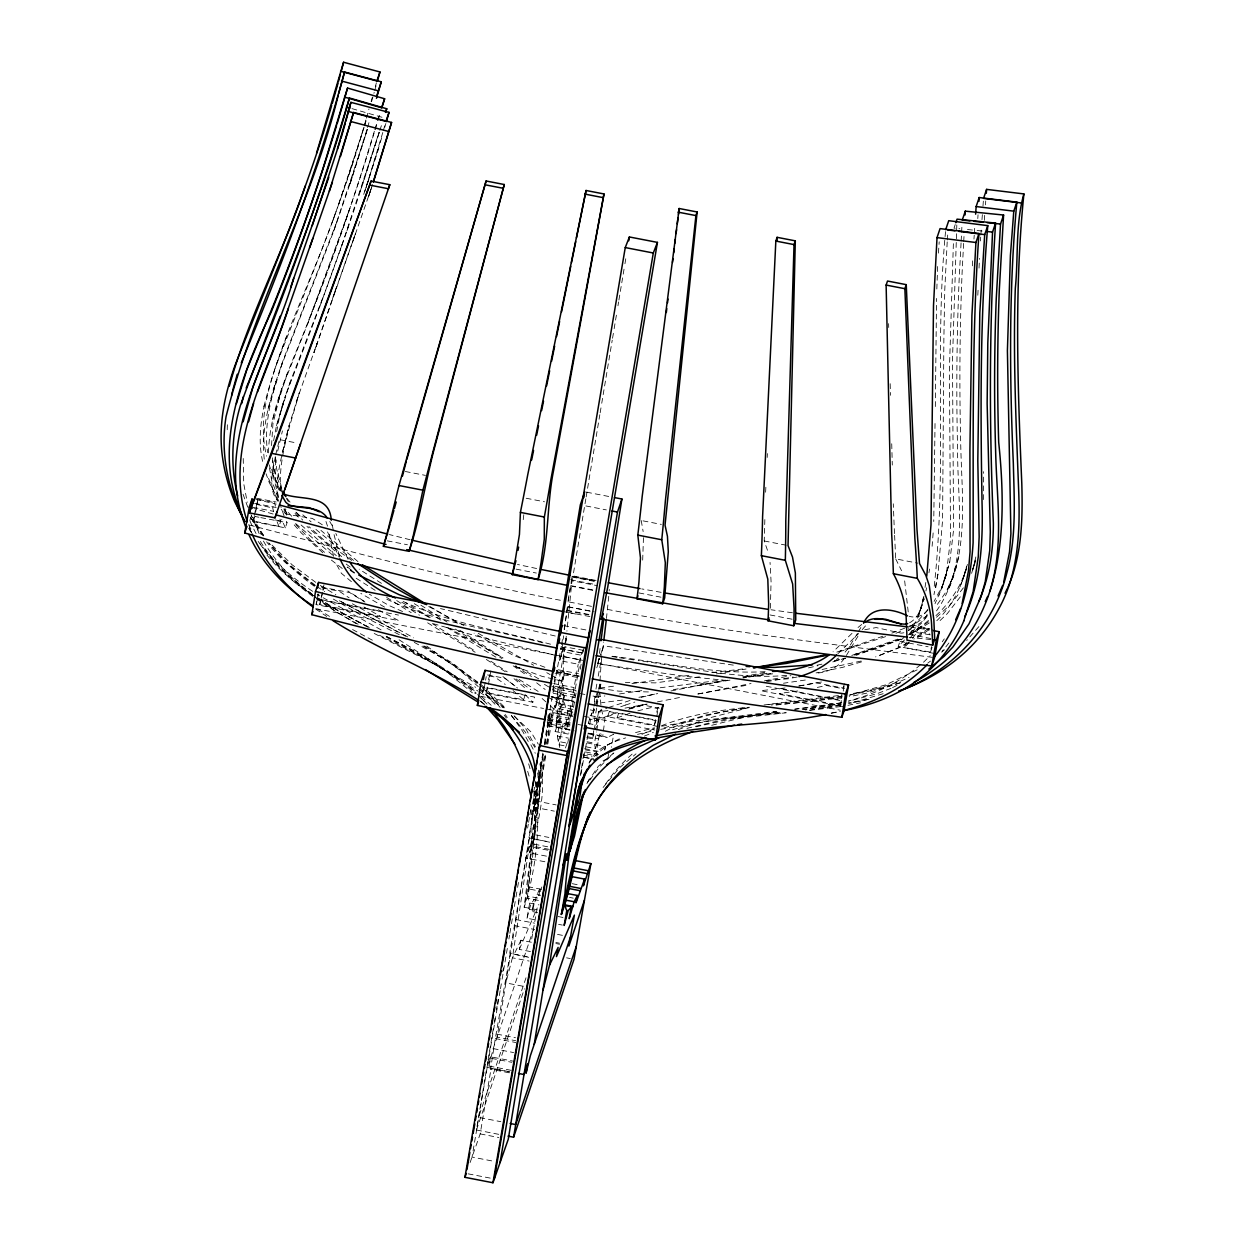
<?xml version="1.0" encoding="UTF-8"?>
<svg xmlns="http://www.w3.org/2000/svg" width="1245" height="1245" viewBox="0 0 1245 1245"><rect width="100%" height="100%" fill="white"/><g stroke="black" fill="none" stroke-linecap="round" stroke-linejoin="round"><path stroke-width="0.75" stroke-dasharray="5 3.75" d="M599.841 689.045L599.888 683.816M268.469 452.869C269.683 404.111 294.334 359.945 310.596 315.109A2780.536 2622.515 18.8 0 0 366.87 156.668L374.636 131.332M271.519 445.617L272.951 423.705L280.654 392.455L278.382 399.458L283.113 385.234M539.848 763.761C543.24 776.538 533.389 788.972 537.747 801.266L546.166 753.536M572.218 578.474L566.911 631.184M935.337 406.555L936.536 298.442M537.202 909.768L524.207 907.247L527.833 886.487A261.294 12.481 -79 0 1 531.49 850.568L532.082 846.04L550.663 849.635M935.026 423.518L933.75 521.499M764.85 519.585L764.228 540.968L768.212 552.406M227.228 429.743L227.415 422.242M243.226 458.456L243.74 483.714L247.257 502.295M594.021 709.759L593.99 710.615L590.286 709.899M936.831 288.996L937.656 266.321M953.374 243.693L949.437 368.878L950.526 538.805L946.729 570.879L941.858 588.185L935.011 603.654M956.814 224.971L952.487 359.867L953.592 529.81L949.779 561.884L943.383 583.687M983.628 499.587L983.628 471.668M972.407 265.854L972.656 260.096M533.872 796.473L534.276 787.385M537.575 772.912C540.314 785.642 531.241 797.874 534.696 810.262L544.796 752.992M977.823 295.236L978.181 287.486M979.037 268.08L979.473 258.384M599.997 680.859L600.946 666.168A292.808 13.991 -79 0 1 601.6 659.274M765.628 492.226L765.893 486.437M767.2 457.46L767.371 453.6M536.751 782.093L533.374 803.507L534.696 810.262M770.359 608.26L771.075 581.571L770.048 562.382M933.143 532.938L932.116 546.275M961.062 242.931L959.086 280.888A2780.536 2622.515 18.8 0 0 957.607 449.927C957.296 503.634 969.731 565.681 935.477 612.338M961.156 241.032L961.949 225.843M963.614 243.413L962.136 271.892A2780.536 2622.515 18.8 0 0 960.673 440.932C961.327 490.374 968.906 542.944 948.425 589.741M963.723 241.514L964.019 235.834M609.163 590.908L609.256 589.367M938.434 253.124L939.197 241.81M973.963 239.056L974.228 235.227M974.353 233.313L974.866 225.672M977.792 218.575L978.041 214.762M594.456 701.62L594.986 694.585M945.546 231.617C934.092 350.639 947.461 470.828 933.859 589.554M947.196 241.919L944.753 290.225L943.866 339.122L942.589 520.052L938.061 573.447L933.968 594.643M947.336 239.989L947.896 232.27M642.685 560.125L643.509 536.159M980.422 240.939L980.702 237.079M980.842 235.134L981.418 227.399M981.978 219.665L982.414 213.86M982.974 206.125L983.394 200.32M984.328 220.334L984.748 214.529M985.464 204.865L985.744 200.99M538.4 900.4L527.257 898.252C531.553 861.836 538.774 825.015 534.012 788.287M563.798 658.978L562.693 681.855L564.032 700.172A1181.163 56.43 -79 0 0 567.844 711.222L565.588 728.932L570.163 730.27M583.563 650.404L564.981 646.809L557.822 687.396L556.842 703.425L575.423 707.02M608.758 596.277L606.455 618.454M276.001 459.95C275.02 470.081 273.137 481.924 279.565 490.732M547.66 846.787L532.798 843.908L539.863 793.174L538.182 774.125M546.462 856.155L529.747 852.918C538.245 824.003 546.539 792.302 540.579 762.08M523.818 514.699L522.962 521.748M527.257 898.252L535.085 824.735L533.778 797.765M532.3 810.059L531.693 843.954L524.207 907.247C536.828 867.143 540.828 823.163 535.599 781.393M564.981 646.809L564.965 647.011A292.808 13.991 -79 0 0 563.798 658.978M598.3 663.305L599.265 655.181M532.798 843.908L540.221 791.587L538.385 770.126M562.74 642.793L561.137 656.115L579.719 659.71M599.467 653.454L600.308 646.513M531.039 809.608L531.646 819.257L543.427 752.447M564.358 629.596L567.16 607.684M565.697 640.755L566.273 636.288M602.471 651.01L603.623 642M601.491 709.199A1181.163 56.43 -79 0 0 605.008 718.412L602.751 736.122L607.327 737.46L613.707 734.176L611.404 747.28M547.8 850.179L529.218 846.584L512.411 957.81L505.859 982.912L497.066 1037.116L515.648 1040.711M545.263 755.17L529.747 852.918L537.155 800.582L535.661 780.848M580.435 775.542L581.275 769.892M581.571 768.009L582.427 762.36M546.913 744.448L551.473 714.957L570.101 718.412L581.244 655.212L562.662 651.617L563.378 647.618L559.705 646.637M582.971 758.781L583.796 753.427L596.744 755.933M588.465 723.252L588.636 722.147M925.019 587.407L925.891 581.788M928.941 572.793L929.533 569.043M568.84 597.009L568.389 599.888A30.985 1.478 -79 0 0 568.031 602.409M547.753 718.272L548.314 714.692M563.145 639.323L563.705 635.775M542.789 753.069L505.859 982.912L524.425 986.507M544.314 743.545L548.298 718.692L550.539 712.124L572.824 716.435M555.021 676.689L552.391 693.107L574.692 697.418M568.14 600.495L569.323 593.196M569.619 591.375L570.801 584.061M935.758 587.656L938.061 573.447M511.213 1070.342L488.927 1066.016L490.437 1056.756L512.722 1061.067M498.731 1134.335L476.446 1130.009L482.235 1095.133M482.546 1093.281L486.546 1069.19M509.158 1071.649L486.857 1067.339L487.807 1061.596M488.133 1059.682L493.86 1025.242M494.172 1023.328L495.121 1017.585M496.397 1009.944L497.035 1006.116M497.346 1004.201L498.311 998.459M502.762 971.676L503.385 967.847M470.112 1162.534L480.196 1133.899L491.106 1068.35L509.796 1071.976M509.314 1072.832L490.577 1069.175L495.308 1038.548L510.217 953.421L528.923 957.047M528.658 957.327L509.827 953.312A19.998 0.949 -79 0 1 509.843 952.363L529.405 838.087L549.979 842.056M549.808 842.227L529.094 837.916A20.091 0.965 -79 0 1 529.156 836.204A17.803 0.856 -79 0 1 529.374 834.274L543.396 753.972M544.968 744.588L548.033 724.325A26.627 1.276 -79 0 1 548.376 720.824L548.671 718.536A37.521 1.79 -79 0 1 549.341 713.992L550.025 709.666A77.019 3.673 -79 0 1 550.71 705.464L561.293 646.42M561.604 644.521L562.865 636.942M564.125 629.363L567.907 606.626M585.835 498.825L572.809 577.182L595.235 581.524M586.162 496.911L599.825 414.725M600.152 412.811L601.428 405.17M601.74 403.255L612.229 340.181M612.556 338.267L613.816 330.625M614.143 328.711L616.68 313.413M617.956 305.772L618.594 301.944M618.905 300.045L624.632 265.636M624.943 263.722L626.219 256.081M500.163 990.662L472.042 1157.072L492.6 1161.056M500.49 988.748L501.782 981.091M502.108 979.177L504.692 963.879M505.019 961.965L507.602 946.667M508.894 939.01L509.532 935.182M509.859 933.268L511.15 925.626M511.477 923.712L514.06 908.399M514.387 906.485L515.679 898.843M516.006 896.929L517.297 889.272M517.624 887.358L518.589 881.631M527.647 828.065L528.285 824.237M528.611 822.322L529.576 816.596M529.903 814.681L530.868 808.939M533.778 791.727L534.432 787.898M570.226 588.652L569.759 591.406A58.686 2.801 -79 0 0 569.556 592.604M264.485 404.392C260.189 423.689 258.135 444.123 263.131 463.498M571.066 583.672L571.579 580.699L597.756 585.757M279.923 519.087L280.794 521.001L278.958 526.402L253.295 520.955L253.933 517.266M254.26 515.414L257.902 499.385L274.507 502.606L275.441 506.233M255.614 512.317L257.902 499.385M378.34 609.785L398.633 620.601L316.106 604.619L318.004 593.849M316.106 604.619L318.813 594.083M363.945 607L380.519 616.384L319.732 604.634L324.338 583.065M319.732 604.634L322.72 592.293M323.046 590.457L323.684 586.753M482.578 692.531L484.321 687.38L534.572 697.107L532.829 702.258L482.578 692.531L483.838 685.357M484.321 687.38L485.27 681.995M485.597 680.206L486.219 676.611M486.204 692.547L487.884 687.598L525.25 694.834L523.569 699.783L486.204 692.547L487.168 687.007M488.476 679.614L490.81 670.977L487.884 687.598M571.128 582.209L572.109 576.622A994.319 143.984 11.4 0 1 594.192 580.87M544.765 744.806L550.539 712.124M583.08 649.812L578.194 664.207L559.612 660.613L563.378 647.618L559.659 646.746M546.477 743.452L551.519 714.817M547.847 743.996L554.585 705.806L573.151 709.401L567.051 727.407L548.469 723.812L554.585 705.806M565.728 642.607L566.428 638.623L562.709 637.751M572.031 711.16L555.317 707.923L558.46 690.026L564.576 672.035L556.313 670.261M551.675 675.475L561.526 681.031L558.367 698.927L575.081 702.164M569.712 729.57L556.717 727.049L556.593 717.353L564.576 672.035M568.187 734.068L555.177 731.562L558.367 713.51L564.483 695.504L552.671 689.092M553.48 696.811L561.417 704.499L558.242 722.551L571.237 725.072M565.603 742.86L558.18 741.429L557.34 735.997L564.483 695.504M534.432 919.682L527.008 918.25L529.67 903.092A424.312 20.278 -79 0 1 528.113 897.956L527.973 896.167L539.116 898.314M527.008 918.25L531.086 903.17A635.355 30.362 -79 0 0 534.183 899.481L537.887 900.197M537.638 912.554L532.066 911.48L534.183 899.481M541.808 886.969L538.852 895.653L540.159 888.261L537.031 894.564L532.066 911.48M567.051 727.407L578.194 664.207M573.494 707.487L574.848 699.83M575.19 697.916L576.528 690.259M580.248 669.188L581.259 663.445M583.283 651.96L584.31 646.202M567.782 742.891L568.405 739.312M580.964 774.094L588.029 734.005M589.71 724.465L591.733 713.011L588.683 722.007M595.966 689.061L596.931 683.521M598.238 676.144L601.817 655.85M733.305 665.126L603.592 645.813L600.432 657.002M593.725 707.954L592.464 715.112L595.017 707.611M594.036 706.164L595.624 697.216L600.51 682.82M613.474 686.213L598.674 688.22L595.515 706.117L598.58 697.122L593.009 696.033M596.651 708.094L593.74 724.543L588.169 723.469M596.962 706.257L601.102 682.805M586.769 737.662L592.34 738.752L593.616 731.531M593.927 729.726L598.58 711.704L606.938 708.187M586.053 746.829L595.328 748.619L594.487 743.187L596.464 731.967M596.806 730.099L600.355 709.915M604.93 750.081L605.568 746.502L586.986 742.907M608.712 753.365L607.887 758.096L609.754 756.649M654.45 725.119L656.131 720.17L618.765 712.934L617.084 717.883L654.45 725.119L655.43 719.579M656.722 712.187L659.056 703.549M656.784 716.466L658.403 707.238M797.796 690.975L779.183 693.527L839.908 705.324L842.18 692.391M843.223 691.131L844.188 685.59M906.36 642.093L904.524 647.493L913.083 649.143L930.497 652.038L931.478 646.497M488.927 1066.016L493.191 1048.601L533.358 929.719M559.783 747.529L559.161 744.806L562.865 723.921L570.303 725.353M597.242 756.088L596.324 751.996L599.748 732.667M530.463 951.569L519.321 949.406L520.97 940.208L532.113 942.372M531.724 938.886L536.922 909.737M975.847 556.935L972.687 569.541M336.85 221.89L283.315 359.665C272.173 392.284 259.863 426.584 264.562 461.63M273.62 440.606L276.452 425.743L284.078 399.816M276.67 431.595L279.502 416.748L285.603 395.319L281.152 409.589L284.062 400.221M275.316 456.588C273.184 470.766 267.286 489.098 277.946 501.284M277.697 451.126L282.428 430.894M280.639 491.059C278.024 457.522 290.552 424.794 299.267 392.906L288.622 427.051C283.502 450.986 274.725 475.263 277.588 500.07M272.546 419.534L287.299 373.516M925.922 590.97L926.622 587.796M923.572 596.791L919.401 613.225L923.494 598.44M532.378 804.052L533.265 800.364M282.646 451.499L288.996 425.557M537.062 789.781L539.474 779.93M275.659 454.83L279.378 439.89M958.79 556.453L955.6 569.245L947.492 590.239L953.374 576.03L946.449 591.266L935.353 607.373M263.909 406.695C280.53 339.029 313.538 276.95 336.088 211.276M936.785 620.741C951.803 606.237 961.949 587.033 966.431 566.693M941.858 588.185L949.779 561.884M924.008 596.604C920.522 608.385 918.794 622.718 908.383 630.733M268.064 409.169L283.315 359.665M952.549 578.256L956.238 564.779L952.223 579.407M276.452 425.743L290.49 381.25L322.735 298.006M975.738 560.546L972.765 569.961M971.614 573.338L975.535 559.41L972.625 569.759M365.843 120.034C342.188 205.129 306.721 286.101 275.02 368.333M366.372 118.166L369.002 108.875M371.119 101.421L372.177 97.701M375.336 86.543L376.395 82.824M371.539 101.732L374.169 92.426M374.698 90.574L376.815 83.135M529.218 846.584L525.95 858.085L546.384 862.038M382.806 132.484L365.983 187.793L382.697 134.616M383.335 130.632L385.436 123.208M384.814 127.192L385.857 123.488M367.01 129.324L349.331 185.832L352.382 176.837L367.399 129.496L333.8 230.885L280.265 368.66L281.121 366.186M367.54 127.488L369.672 120.158M943.399 583.687L946.667 572.529L939.15 595.188M966.353 567.876L962.603 579.999L967.412 564.421M374.356 131.285L363.805 165.663A2780.536 2622.515 18.8 0 1 307.546 324.105L284.249 382.526M374.916 129.48L377.126 122.243M377.686 120.423L379.912 113.186M375.196 129.527L377.406 122.29M377.966 120.485L380.192 113.248M364.022 127.457L349.222 173.569M364.583 125.667L366.248 120.267L364.474 125.854M338.78 204.118L363.898 127.69M369.034 178.798L363.54 194.874L379.538 145.743M360.147 191.528L378.994 132.515M379.102 132.733C352.195 219.836 321.148 305.585 287.439 390.261M379.274 132.235L339.978 250.914M379.849 130.429L382.153 123.208M371.695 187.217L368.644 196.212L370.963 189.053M909.519 622.811C918.374 618.189 921.331 607.56 924.163 598.752L918.063 617.022M368.644 196.212L372.535 184.54M486.857 1067.339L490.437 1056.756M273.153 390.074L276.219 381.079C269.542 404.189 264.205 428.482 267.613 452.635M307.546 324.105L349.814 208.444L347.884 214.062M346.997 230.683L348.896 225.049M251.412 515.788L249.669 520.939L285.323 527.849L287.081 522.698L285.868 520.037M253.295 520.955L254.976 516.006M332.259 299.423L355.479 233.593L313.958 352.631L318.004 340.974M334.625 292.528L336.913 285.774M273.604 511.633L272.702 507.944L274.507 502.606M564.592 644.023L566.428 638.623M559.612 660.613L565.308 643.821M555.317 707.923L561.417 689.917L576.279 692.796M555.177 731.562L561.293 713.556L572.435 715.719M558.18 741.429L561.495 731.687L568.918 733.118M565.463 747.98L567.813 741.04M599.312 658.418L597.476 663.818L682.618 675.957L728.963 680.735M600.526 654.808L603.592 645.813M596.775 667.802L599.825 658.807M592.34 738.752L594.892 731.251M595.328 748.619L598.643 738.876L587.5 736.713M657.842 726.457L607.576 716.731L609.334 711.58L613.007 709.883M526.012 977.792L478.547 1117.372L500.832 1121.683M604.385 749.972L605.568 746.502M476.446 1130.009L524.41 988.779M955.226 224.551L953.997 228.146L959.786 228.738M844.515 683.754L842.834 688.703L826.322 685.497L814.79 687.971M839.908 705.324L841.589 700.375L780.864 688.578M933.89 653.376L898.221 646.482L899.979 641.331L904.057 637.269M908.663 634.919L911.9 630.561L913.643 625.41L929.813 628.538M912.538 638.296L916.693 632.6L918.499 627.247L933.268 630.11M930.497 652.038L932.178 647.089M962.214 581.119L966.198 569.463M316.09 346.592L335.325 290.412M963.739 576.622L966.711 567.938M333.8 230.885L352.382 176.837M345.596 220.816L346.748 217.439M333.037 220.272L352.273 164.573M285.992 394.183L290.49 381.25M352.428 242.604L371.072 188.991M296.217 401.917L317.008 343.636M319.669 307.001L343.029 241.903M966.711 567.86C961 586.239 950.106 602.767 935.882 615.668M960.004 586.893L964.252 575.19M946.449 574.692L942.216 586.193L934.108 601.382M286.474 336.726C272.702 374.403 256.221 415.581 266.601 456.184M972.859 568.949L974.104 565.79M519.321 949.406L537.249 907.916M491.106 1068.35L490.701 1069.159M921.113 608.027L918.079 614.516M587.624 782.265L598.269 766.297L613.863 752.867M520.97 940.208L512.411 957.81L529.125 961.047M586.94 783.587L589.305 778.81M589.041 763.092C594.97 748.198 611.606 742.347 625.644 737.896M857.478 633.363L848.499 648.007L843.503 653.998M858.365 631.822L861.011 627.2M857.961 636.195L845.448 657.002M927.136 614.299C924.148 621.286 917.098 627.34 909.083 625.815M589.897 780.101L598.907 767.62L613.427 753.443M963.381 587.842L950.293 604.681L936.271 617.427M960.331 596.837L947.243 613.676L937.438 623.076M913.643 625.41L908.399 632.351M918.499 627.247L910.002 638.156M942.263 641.782L944.317 638.872M589.196 762.92L592.853 757.831M605.615 783.914L612.275 774.826A184.509 174.02 18.8 0 1 633.721 752.711M603.094 787.478L619.419 767.823L636.024 753.832M978.897 626.593L966.696 640.444M927.821 609.381C924.023 615.73 916.102 618.454 909.13 616.291M862.225 629.659L867.423 623.698M927.914 610.097L917.783 620.819L910.577 626.188M927.011 616.415L921.611 623.122L908.959 634.11M844.452 658.2C838.212 667.662 827.178 672.44 816.175 673.203M904.477 639.961L898.221 646.482M909.27 642.311L904.524 647.493M593.927 756.664L607.233 745.195L621.628 737.678M851.985 633.378L833.076 651.804M837.916 653.703L858.676 633.472M928.505 620.399L917.269 629.861L910.235 633.892M923.51 662.231L930.248 655.648M941.656 652.224L944.473 649.734M920.537 664.69C900.01 682.525 874.721 694.103 848.545 700.966M858.023 627.496L861.727 624.476M928.583 621.784L909.472 634.499M928.521 628.383L913.814 639.09M928.988 629.768L915.122 639.183M606.844 758.89L603.047 760.804M927.478 615.45L913.285 624.897L891.404 633.269M927.727 663.149L930.497 661.095M929.221 622.998L908.041 635.775M836.235 659.523L838.554 658.045M917.145 669.857L886.253 684.688L849.152 695.286M665.39 731.266C691.006 717.727 719.797 711.673 748.338 708.094M908.399 642.949L899.839 647.493L876.791 656.535M907.947 642.7L897.178 648.287L875.577 656.893M892.54 687.582L898.672 684.594M641.953 734.363L654.699 728.418M607.576 716.731L617.364 712.529M678.323 729.648L707.876 718.287L749.008 707.658M901.287 639.183L874.753 649.252L851.829 655.01M595.515 720.699L615.777 712.778M900.228 639.276L856.015 655.368M895.933 633.285L903.496 630.126M900.446 639.121L854.35 655.119M644.365 736.106L653.314 732.402M617.084 717.883L630.048 713.183M864.715 629.783L876.153 627.573L901.006 633.129A13.788 13.01 18.8 0 0 904.617 632.538M891 688.329L877.056 693.698L848.748 701.215M661.546 725.71C689.543 714.677 719.563 710.055 749.381 707.222M620.679 706.802L625.317 705.09M882.892 636.211L835.831 652.458M608.618 707.487L630.81 700.219M851.782 655.43L900.166 638.249M900.213 682.929L867.143 693.076L849.214 696.686M664.036 727.936L706.133 714.91L748.214 707.035M883.203 693.698L849.868 703.565M625.348 705.075L634.826 702.055M628.647 709.245L645.828 704.234M885.646 636.631L835.877 652.894M900.571 682.571L885.148 687.256L849.51 694.181M629.472 708.701L646.778 704.281M832.812 661.889L845.339 658.138M629.892 708.156L641.891 704.81L659.259 708.172M861.571 661.873L842.616 667.351L816.051 672.922M672.502 729.772C708.981 718.178 747.498 716.124 785.362 712.747M711.72 725.306L747.809 716.233L779.635 711.097M686.944 728.372L725.477 719.112L781.206 711.798M635.526 732.589L654.481 727.765M834.508 660.986L841.402 659.103M869.026 699.285L848.716 703.565M637.813 710.833L651.851 707.425L657.376 708.498M861.166 661.017L821.358 669.67M696.017 726.8L730.13 719.159L786.42 712.731M641.144 697.356L656.8 693.621M808.55 667.88L817.996 665.686M637.502 734.379L653.267 730.706M867.765 699.519L848.218 702.88M834.306 660.877L845.682 658.356M841.527 702.756L804.021 709.697M831.193 713.354L840.297 711.346M821.498 681.995L797.796 686.275M661.655 726.24L691.426 721.244L782.031 712.405M817.047 665.172L822.354 664.067M797.173 677L788.178 678.805L763.885 680.61M847.938 705.324L860.497 702.803M638.918 697.309L657.733 693.574M670.915 690.975L725.57 680.159M742.689 676.782L765.488 672.284M647.151 704.063L624.772 708.172M657.407 701.9L681.264 697.184M697.978 694.01L751.031 683.536M764.337 680.906L790.948 675.662M849.93 694.943L868.403 691.286L899.372 681.669A179.249 169.055 18.8 0 0 909.037 677.42M841.62 696.733L808.27 701.775L771.635 705.184M840.453 705.37L807.056 710.521M660.706 729.337L724.932 717.976L776.242 711.3M697.153 685.637L727.64 680.206M744.79 677.155L769.566 672.751M697.916 693.963L749.35 684.797M766.5 681.746L793.174 677M699.472 676.844L655.337 682.882L625.332 682.353M764.041 704.966L838.461 695.581M770.904 673.42L742.985 678.027M805.297 680.035L783.478 683.24M798.527 686.026L816.051 682.82L844.561 688.345M716.311 673.887L746.051 669.032M729.975 680.144L669.997 690.197M622.313 700.079L601.631 702.694M841.76 702.771L795.166 709.152M831.427 712.934L838.71 711.766M631.946 683.645L689.092 675.304M641.782 690.617L617.8 694.196M842.647 696.079L765.161 704.95M841.402 704.826L802.216 709.572M842.056 697.807L772.616 705.386M840.78 706.553L805.717 710.848M595.624 697.216L604.868 695.955M772.678 673.825L743.125 677.591M660.192 687.754L722.131 680.019M785.097 687.971L760.757 690.695L843.301 706.662M794.326 709.245L841.029 703.954M608.027 710.568L598.58 711.704L595.39 729.741L598.456 720.746L589.165 718.956M711.813 672.58L746.191 668.581M786.747 675.381C736.775 679.879 687.458 666.884 638.218 660.613M765.099 671.678C713.463 674.51 662.76 662.293 611.793 656.193M648.412 691.94L618.687 691.146L598.674 688.22M930.886 639.556L909.239 637.331M967.489 229.531L975.193 230.309M977.123 230.512L982.896 231.103M910.795 627.231L929.75 629.892M916.693 632.6L931.711 635.074M792.427 612.773L771.029 609.77M611.84 656.551L617.489 657.422M619.372 657.718L626.904 658.885M628.787 659.165L636.335 660.332M661.157 592.34L641.766 588.916M607.295 609.365C715.579 630.701 825.342 643.198 934.59 657.64M586.613 492.18L610.766 496.864M280.467 439.812L296.948 443.002M894.61 535.334L895.7 558.896L917.674 563.145M585.913 505.952L606.346 509.905M405.31 471.497L425.463 475.388M764.228 540.968L786.202 545.217M526.184 498.249L544.501 501.797M643.042 520.861L661.36 524.41M256.377 498.187L276.141 502.015M255.894 499.463L276.25 504.085M254.634 503.338L276.188 507.509M911.9 630.561L929.859 634.032M256.221 504.334L272.702 507.944M253.062 507.353L273.277 511.275M931.011 638.576L908.943 634.312L908.834 627.558M596.075 580.435L573.307 575.984M572.062 576.279L594.363 580.668M387.226 540.844L407.442 544.75M572.031 576.466L594.316 580.777M770.001 614.937L795.742 619.917M275.254 519.943L280.794 521.001M255.163 516.519L258.929 517.251M260.796 517.609L287.081 522.698M899.979 641.331L928.132 646.778M516.13 569.152L536.346 573.058M570.615 579.734L594.768 584.403M638.95 592.931L661.002 597.195M570.661 585.617L592.947 589.943M592.713 590.332L571.704 586.224M249.436 525.032C353.004 552.017 456.479 580.372 561.744 600.526M591.515 606.362L568.732 601.911M567.736 606.688L594.083 611.7M568.125 606.922L590.426 611.233M566.786 610.19L589.087 614.501M566.724 610.626L589.01 614.952M589.897 616.602L565.977 611.933M563.783 625.659L586.208 630.001M321.179 587.033L349.674 592.558L364.956 602.113M322.657 588.013L339.185 591.219L349.098 597.833M321.412 599.685L380.347 611.093M317.864 599.467L398.509 615.077M766.266 686.26L841.293 700.779M560.624 648.785L582.925 653.096M315.841 608.696L553.231 654.637M555.068 654.994L582.676 660.348M597.398 663.196L840.313 710.21M558.056 669.748L578.489 673.716M557.075 671.709L579.376 676.035M556.966 672.051L579.252 676.377M554.943 673.109L579.096 677.794M553.667 683.598L574.069 687.551M554.679 686.213L575.237 690.181M557.822 687.396L576.404 690.991M487.48 674.914L504.863 678.276L514.916 685.902M489.129 675.926L494.654 677L505.252 684.454M579.999 693.527L585.57 694.601M553.169 690.959L579.33 696.033M551.146 696.764L573.447 701.075A1231.321 404.936 10 0 1 551.239 696.78M609.334 711.58L655.866 720.59M567.844 711.222L573.416 712.296M590.146 715.533L605.008 718.412M480.477 696.251L543.536 708.452M547.24 709.183L573.214 714.21M584.341 716.357L654.823 730.006M556.593 717.353L575.159 720.948M548.298 718.692L570.599 723.003M578.022 724.45L583.594 725.524M547.582 719.735L571.735 724.419M547.473 720.061L571.626 724.73A1231.321 404.936 10 0 1 547.567 720.077M547.193 722.116L569.494 726.442M588.294 733.165L593.865 734.254L593.772 730.644M569.307 729.648L565.588 728.932A745.195 35.607 -79 0 1 562.865 723.921M587.889 733.243L602.751 736.122A745.195 35.607 -79 0 1 600.759 733.632M548.08 725.804L574.256 730.862M588.745 733.865L607.327 737.46M557.34 735.997L568.483 738.16M587.064 741.755L594.487 743.187M584.574 748.696L601.288 751.933M559.161 744.806L566.599 746.237M585.181 749.832L596.324 751.996M585.601 751.98L598.596 754.486M582.862 755.061L592.153 756.851M584.465 757.209L593.756 758.999M583.563 757.302L593.647 759.232M535.583 800.924L556.157 804.908M533.747 807.18L554.321 811.149M535.864 834.913L548.858 837.434M572.233 883.685L579.656 885.133M527.833 886.673L544.547 889.91M530.323 889.241L539.599 891.046M569.556 897.427L573.276 898.143M537.031 894.564L540.735 895.279M529.67 903.092L538.96 904.897M529.981 909.472L537.42 910.904M558.071 916.522L563.643 917.596M558.585 924.35L562.304 925.082M515.866 919.541L534.556 923.168M514.123 925.517L534.681 929.501M557.511 934.388L563.082 935.477M555.846 942.465L559.565 943.196M555.877 943.554L559.581 944.27M566.584 957.841L570.303 958.557M496.802 1034.113L515.492 1037.723M495.308 1038.548L515.866 1042.532M493.191 1048.601L513.625 1052.57M491.448 1058.359L511.882 1062.312M480.196 1133.899L498.903 1137.525M468.136 1173.833L492.444 1178.533M536.626 568.514L517.453 564.452M561.526 681.031L541.84 676.268L515.072 666.402M555.27 636.024L440.497 608.587M542.929 642.84C489.892 628.678 433.882 622.344 384.145 597.958M410.056 539.723L389.389 534.572M550.555 644.194C500.801 631.013 449.118 623.138 402.213 601.024M556.655 655.648L476.648 636.102L433.556 623.776M351.962 108.626L383.693 117.761M273.091 514.029L254.385 508.614M544.89 667.273L513.267 655.384L474.096 633.223M402.555 611.528L388.969 605.49L369.298 594.192M399.256 634.67L361.143 615.232L333.349 599.078M379.336 635.199C412.531 651.929 446.55 668.051 475.559 691.66M368.053 626.982L330.952 606.673L313.88 595.577M407.706 636.926L338.749 600.401L406.586 636.724M386.261 636.397C417.853 652.52 449.865 669.094 476.244 693.2M369.283 627.496L343.558 613.941L314.752 596.604M414.289 642.358L450.752 662.76L478.609 682.665M352.413 603.794L413.667 637.845M386.168 636.942L428.482 660.597L478.127 691.177M386.432 636.522C417.76 652.8 448.558 670.697 475.512 693.667M367.602 626.982L345.347 615.03L314.051 595.546M374.216 633.456L431.097 662.48L475.73 687.333M352.568 629.55L373.111 640.584M428.731 606.548L464.603 625.908M429.105 617.395L399.458 600.993M447.889 627.527L503.027 657.936M547.924 697.169L561.417 704.499M384.58 607.109L360.832 593.398M381.063 629.846L317.226 594.456M478.189 633.285L533.623 665.266M358.093 624.227L336.835 612.244L314.362 597.507M546.757 672.689L550.041 674.541M538.774 678.899L515.99 665.608M551.909 686.322L558.46 690.026M424.467 646.03L452.884 663.32L477.94 683.038M423.02 645.968L454.907 666.277L477.162 683.474M356.412 623.792L336.01 611.684L314.58 596.791M329.489 616.415L315.499 607.591M495.899 657.173L446.535 627.278M320.292 585.461L335.87 594.752M430.007 606.533L459.374 624.165M544.438 684.345L549.294 687.256M430.21 617.489L405.714 602.736M538.151 691.411L517.017 678.136M364.085 601.148L347.884 591.001M399.069 639.774L439.594 665.982L472.431 692.874M381.484 583.36L359.183 569.198M414.289 603.669L442.162 620.928M455.281 629.052L502.077 658.652M375.15 590.332L356.117 578.209M386.635 597.444L411.224 612.664M427.626 622.827L475.185 652.271M479.745 692.189L503.042 707.611M420.857 605.148L448.402 622.905M459.747 630.203L503.774 658.621M515.181 665.982L531.49 676.517M396.719 600.572L419.409 615.186M432.388 623.543L476.244 651.82M490.935 661.297L507.244 671.833M486.313 659.445L506.98 672.782M314.596 585.539L285.759 562.896A179.249 169.055 18.8 0 1 266.601 541.808M316.93 586.582L324.696 591.624M351.697 560.374L327.622 543.349L308.822 526.51M350.187 570.397L354.809 573.478M478.827 689.388L506.98 709.603M480.414 701.48L485.052 704.561M315.748 609.07L326.704 616.462M312.557 594.534C291.517 580.061 272.375 562.086 259.458 539.863M315.685 582.318L292.139 564.81L269.589 542.696M312.619 591.313C291.921 577.773 273.309 560.981 258.135 541.435M426.739 646.077L459.919 670.292L478.204 686.571M354.467 572.684L347.137 567.129M351.417 581.68L341.395 573.322L335.45 562.46M513.205 665.842L526.557 675.179M516.084 678.976L530.744 689.59M314.44 586.333C297.477 574.163 281.961 559.783 269.231 543.209M312.868 596.417C291.921 581.555 273.044 563.378 258.742 541.964M502.933 676.58L517.515 688.049M357.953 561.573L320.914 530.401M346.203 564.063L350.545 567.315M315.499 585.508L289.509 564.732L268.593 542.851M312.433 594.503L286.459 573.727L264.391 550.539M341.628 556.639L306.939 526.433M331.372 560.079L342.889 568.965M514.014 678.681L526.853 689.512M536.657 682.836L545.201 689.528M353.518 560.406L315.312 528.907M347.495 567.066L353.44 571.751M514.434 716.373L530.884 731.827L538.322 744.261M513.064 690.539L523.569 699.783M324.556 552.344L313.429 543.007L293.913 522.495M302.8 514.839L311.079 521.842M301.119 525.001L336.306 555.659M332.648 555.114L294.785 522.822M482.764 688.252L504.054 707.954M481.115 698.429L486.717 703.207M322.813 552.796L301.321 532.953L291.999 522.386M542.135 698.523L547.66 703.394M481.519 684.89L505.361 707.923M481.286 696.437L491.215 705.308M322.315 524.799L312.402 518.449L287.284 514.341A13.788 13.01 18.8 0 1 282.631 511.072L281.214 509.329M525.125 694.679L532.829 702.258M296.637 512.66L302.628 518.434M550.43 705.822L558.367 713.51M479.574 687.925L497.331 706.709M480.601 700.966L484.694 705.012M291.703 516.27L284.903 508.551M479.309 684.205L490.094 695.083L501.159 708.747M477.598 694.554L487.044 704.094M514.045 715.704L526.277 729.539L535.412 746.72M511.508 715.828L525.172 731.904L534.93 747.498M295.049 513.376L299.718 518.667M295.828 512.177L302.691 520.114M263.598 535.366L251.599 518.9M286.91 498.265L290.038 502.108M511.321 715.299L522.698 731.313L528.285 741.538M262.913 535.583L250.634 517.484M504.178 715.112L506.388 718.038M283.767 511.057L286.848 515.305M283.767 508.987L288.264 515.197M505.252 714.521L507.306 717.416M251.692 532.424L248.533 527.911L251.459 532.549M263.691 535.91L252.564 517.329M286.459 498.622L288.42 501.704M284.389 509.158L288.311 515.337M530.852 744.806L535.272 753.256M281.946 492.164L272.25 473.442L269.107 464.743M278.896 501.159L269.2 482.438L266.056 473.738M251.288 518.387L258.415 530.323A179.249 169.055 18.8 0 0 261.372 534.696M249.125 528.876L250.899 531.864M348.086 559.254L335.823 533.482M329.769 521.499L332.197 525.717M327.513 531.911L339.185 557.169M263.426 541.077C275.783 562.615 293.353 580.87 313.164 595.701L294.396 582.053L282.693 571.891A179.249 169.055 18.8 0 1 265.745 553.589M248.611 524.627L252.175 531.413M895.7 558.896L901.567 570.692M256.05 533.545L251.957 525.514A160.916 151.765 18.8 0 1 249.794 520.488M259.178 533.654L250.992 514.512M282.086 490.53L274.818 471.762L272.281 457.491M278.211 497.751L271.768 480.772L269.231 466.501M279.907 490.265L270.383 466.315M276.857 499.261L267.333 475.31M285.323 527.849L281.712 519.414M278.958 526.402L276.297 519.803M247.755 507.151L242.837 493.658M284.047 515.819L280.763 506.404M249.202 527.008L250.463 530.51M339.543 556.453L333.831 533.716M325.972 521.499L327.528 526.168M281.759 488.133L276.686 468.883L275.456 457.133M278.709 497.128L273.635 477.878L272.375 457.335M527.678 771.309L529.67 778.063M528.658 763.823L530.728 771.153M333.52 556.313L329.287 533.872M904.664 580.886L908.383 613.318M641.222 520.519L643.151 531.568M332.337 524.876L333.535 531.942M600.915 704.841L599.95 693.512M894.47 533.623L893.287 503.805M888.619 323.638L888.712 327.513M890.175 383.693L890.471 395.319M891.731 443.749L892.291 465.054M948.861 642.996A160.916 151.765 18.8 0 1 942.029 651.337M575.812 614.05A1279.58 420.81 10 0 1 563.565 611.606M581.275 652.831A1232.223 405.232 10 0 1 560.732 648.816M577.602 676.097A1232.223 405.232 10 0 1 557.075 672.098"/><path stroke-width="1.5" d="M603.996 193.955L550.975 479.045A394.992 15.796 -77.8 0 1 544.345 517.033L544.283 539.256L540.999 562.973A98.588 3.937 -77.8 0 1 538.042 579.625L512.302 574.661A98.666 3.439 -76.9 0 0 515.601 558.04L519.445 534.447L520.41 512.395A395.256 13.788 -76.9 0 0 527.771 474.594L586.053 190.485L603.996 193.955L553.636 470.143C546.275 506.31 549.45 544.034 538.042 579.641M534.681 778.281C538.416 747.358 512.8 723.563 489.705 707.642M795.306 240.845L788.038 545.575L792.505 557.091L795.368 572.949L795.742 619.917L793.75 625.768L768.009 620.788A99.149 7.594 -83.8 0 0 768.647 603.638L767.807 579.158L761.38 555.675A397.015 30.409 -83.8 0 0 762.594 516.644L775.837 241.063L777.098 237.328L795.306 240.845L794.03 244.596L785.782 521.141A397.855 32.448 -84.7 0 1 785.33 560.312L792.645 583.967L794.061 608.54A99.367 8.108 -84.7 0 1 793.75 625.768M776.927 241.188L777.098 237.328M965.093 214.949L965.295 211.152L1003.579 215.043L999.315 289.774A2439.422 2300.776 18.8 0 0 998.692 442.302C1006.94 521.639 1005.82 619.699 932.956 670.464A179.249 169.055 18.8 0 1 913.799 682.478M955.833 222.746L957.063 219.151L995.595 223.088L992.545 232.084L987.799 343.075L987.145 403.598L990.289 532.035L989.728 550.617L985.215 581.96L981.013 596.697L968.983 623.901L952.923 646.995L944.239 656.224L928.832 669.079M995.595 223.088C989.059 322.953 989.168 423.098 993.354 523.04C993.432 549.901 989.573 577.058 978.617 601.755M1003.579 215.043L1000.529 224.038L996.249 298.769A2439.422 2300.776 18.8 0 0 995.642 451.297C996.591 497.704 1004.295 545.824 989.899 591.064M934.621 656.426C960.907 624.959 970.633 582.878 973.108 542.773C973.512 439.703 971.629 336.399 978.975 233.5L940.068 228.598L937.018 237.608L933.501 305.539L930.995 524.783L926.762 576.17M975.629 214.187L976.142 206.545L979.192 197.535L1016.838 202.141C1008.886 288.996 1009.477 376.395 1013.337 463.436C1014.193 499.992 1016.698 537.435 1006.785 573.089C993.308 627.464 951.102 672.113 898.797 691.224M978.943 201.363L979.192 197.535M978.975 233.5L975.924 242.51L971.909 315.545L969.917 450.021L970.057 551.768L968.501 570.692L962.152 603.436M986.32 193.255L986.6 189.38L1023.888 193.924C1014.177 290.101 1017.663 386.915 1021.787 483.293C1022.768 518.216 1022.145 554.476 1008.014 587.08M1016.838 202.141L1013.788 211.152L1010.411 255.474L1007.407 350.608L1010.909 533.591L1009.539 551.768L1003.735 582.084M945.686 229.687L948.737 220.692L987.767 225.625L984.702 234.62L979.799 312.853L977.807 460.852L979.146 536.844L978.243 556.951L973.108 591.811L963.801 620.897M987.767 225.625C979.971 317.926 980.453 410.788 982.056 503.338C982.99 539.956 981.184 577.68 966.867 611.902M1023.888 193.924C1015.251 224.302 1018.457 257.046 1015.313 288.295C1012.916 356.319 1016.169 424.327 1018.737 492.289C1020.091 531.646 1018.457 573.105 999.004 608.416A185.412 174.876 18.8 0 1 972.936 644.505C952.627 665.779 926.794 681.233 899.139 690.944M697.138 211.977L665.032 525.125L667.444 536.284L668.3 551.768L664.674 597.911L662.698 603.763L636.958 598.783A98.588 5.478 -80.3 0 0 638.95 581.929L640.475 557.885L637.813 535.117A394.992 21.943 -80.3 0 0 642.155 496.693L679.179 208.506L697.138 211.977L695.908 215.587L665.344 501.19A395.256 23.966 -81.2 0 1 661.764 539.739L665.328 562.693L664.363 586.831A98.666 5.976 -81.2 0 1 662.698 603.763M606.253 620.212L603.841 640.179M666.324 312.511L666.806 308.651M667.522 302.877L667.989 299.018M672.518 262.43L672.985 258.571M673.701 252.797L674.183 248.953M674.899 243.164L675.366 239.32M676.082 233.546L676.564 229.687M677.264 223.913L677.98 218.14M678.463 214.28L679.179 208.506M597.335 639.821L601.039 640.537L603.841 618.454M569.23 853.23L568.654 857.758A261.294 12.481 -79 0 0 564.997 893.677L561.355 914.437C573.572 881.195 576.295 845.153 589.943 812.316M575.299 809.935L566.895 860.108L574.49 836.22L583.718 792.069M543.007 990.102L549.559 965L566.366 853.774L563.113 865.275L534.229 1044.306M553.34 671.351A1232.223 405.232 10 0 1 495.697 659.383L414.352 640.848L311.841 614.703L315.514 591.422L318.58 582.411L455.966 609.007L488.445 616.322A1231.554 405.014 10 0 0 560.172 631.402M543.863 719.345A1231.321 404.936 10 0 1 477.364 705.417L481.037 682.12L485.036 670.324L551.815 683.24M590.768 690.788L663.103 704.794L658.543 730.722L655.43 739.888A1231.321 404.936 10 0 1 584.574 727.251L602.829 617.504M655.43 739.888L659.103 716.591L663.103 704.794M592.371 678.541L592.262 678.883A1232.223 405.232 10 0 0 689.419 695.862L841.838 717.291L845.511 694.01L848.561 684.999L711.175 658.403L673.654 652.287A1231.554 405.014 10 0 1 600.884 639.323M583.843 497.564L584.45 493.736M563.113 865.275L585.461 725.882L584.356 729.305L584.621 727.251M614.485 497.58L621.924 499.012L607.778 586.924L601.491 618.796L602.082 617.022M540.268 745.926L580.326 504.863L584.761 491.822M508.022 1136.125L513.594 1137.199L617.489 512.053L621.924 499.012M628.756 240.783L629.394 236.97L657.438 242.386L597.802 596.837A58.686 2.801 -79 0 0 597.195 600.526L596.433 605.319A30.985 1.478 -79 0 0 595.95 608.743L578.754 710.879A77.019 3.673 -79 0 0 578.053 715.097L577.369 719.423A37.521 1.79 -79 0 0 576.715 723.967L576.419 726.24A26.627 1.276 -79 0 0 576.077 729.757L557.418 839.706A17.803 0.856 -79 0 0 557.2 841.636A20.091 0.965 -79 0 0 557.137 843.332L537.887 957.794A19.998 0.949 -79 0 0 537.871 958.743L508.24 1139.331L492.958 1182.75L464.914 1177.319L539.661 745.475L567.704 751.606L494.312 1178.906M560.297 634.872L561.9 625.301L557.962 642.591L545.123 718.505A39.715 1.899 -79 0 1 539.178 749.163L539.692 745.522M629.394 236.97L625.255 247.568L560.281 632.398L588.325 637.829L653.298 253L657.438 242.386M554.149 671.211L554.803 667.382M559.005 642.513L559.643 638.701M500.085 1162.503L589.943 630.733L586.006 648.022L573.167 723.936A39.715 1.899 -79 0 1 567.222 754.594M466.922 1169.646L469.879 1152.45M470.532 1148.621L471.186 1144.809M471.855 1140.98L472.509 1137.152M473.162 1133.339L474.812 1123.784M475.465 1119.955L476.119 1116.127M476.773 1112.314L477.426 1108.486M478.096 1104.657L478.749 1100.845M479.403 1097.016L480.056 1093.203M481.706 1083.648L482.36 1079.82M483.013 1075.991L483.667 1072.178M484.336 1068.35L484.99 1064.522M485.643 1060.709L486.297 1056.88M487.947 1047.325L488.6 1043.497M489.254 1039.684L489.907 1035.856M490.577 1032.043L491.23 1028.214M491.884 1024.386L493.518 1014.831M494.187 1011.018L494.841 1007.189M495.494 1003.361L496.148 999.548M496.817 995.72L499.759 978.523M500.428 974.695L501.081 970.882M501.735 967.054L504.692 949.857M505.346 946.029L505.999 942.2M506.668 938.388L510.932 913.534M511.586 909.706L512.24 905.893M512.909 902.065L517.173 877.227M517.827 873.399L518.48 869.57M519.149 865.757L523.414 840.904M524.067 837.091L524.721 833.263M525.39 829.435L526.044 825.622M526.697 821.793L528.347 812.238M529 808.41L529.654 804.597M530.308 800.768L530.961 796.94M531.631 793.127L532.284 789.299M532.938 785.486L534.572 775.931M535.241 772.102L535.895 768.274M536.548 764.461L537.202 760.633M537.871 756.804L538.525 752.992M492.958 1182.75L567.704 750.906M250.494 507.991L252.128 498.731L249.28 507.12L244.705 533.047L246.992 526.339M317.599 587.967L318.58 582.411M483.402 679.583L485.036 670.324M586.504 725.991L568.794 826.447C576.777 811.46 574.365 792.442 583.329 777.253C594.643 753.318 622.111 743.794 646.03 737.896M563.907 905.224L571.331 906.671L569.214 918.67L574.178 901.754L577.322 895.451L566.164 893.303M577.322 895.451L576.015 902.843L584.574 879.079L571.564 876.573M584.574 879.079L583.376 885.849L590.893 863.594L574.178 860.357M590.893 863.594L574.023 959.288L513.594 1137.199M848.561 684.999L844.001 710.926L841.838 717.291M939.15 631.713L936.302 640.101L931.742 666.028L934.59 657.64L939.15 631.713L933.517 630.624M383.398 546.322A99.367 1.338 -73.4 0 0 388.051 529.934L398.976 485.534A397.855 5.369 -73.4 0 0 409.496 448.293L486.095 180.992L504.287 184.525L432.684 452.791A397.015 7.377 -74.3 0 1 422.911 490.172L413.449 534.883A99.149 1.836 -74.3 0 1 409.123 551.333L383.398 546.337L387.677 532.518M518.029 550.352L518.636 547.146M402.493 476.041L406.29 461.226M531.646 459.965L533.56 450.472M536.626 435.299L538.54 425.806M541.606 410.617L543.52 401.139M546.586 385.95L549.652 370.761M551.566 361.283L554.632 346.094M556.546 336.601L559.612 321.428M561.526 311.935L570.724 266.383M571.486 262.602L575.704 241.717M576.466 237.919L586.053 190.485M231.632 395.272L232.348 391.755M515.959 560.701L512.302 574.661M566.895 860.108C573.214 835.255 573.509 807.818 588.62 786.109C602.658 765.862 623.014 750.611 645.268 740.386M243.117 421.837L253.031 386.713L280.203 316.246M229.282 386.23C248.331 317.319 282.724 253.747 305.258 185.972M241.654 403.567L243.429 396.579M236.441 403.613L246.775 369.734L274.616 302.146A2439.422 2300.776 18.8 0 0 326.05 159.469L336.57 125.636M377.328 81.267L379.974 71.977L343.589 62.25L316.572 153.057M338.562 81.267L340.383 74.358M341.301 70.903L343.589 62.25M504.287 184.525L435.532 443.92C425.743 479.465 420.763 516.224 409.123 551.317M386.386 121.636L389.031 112.361L350.903 102.355L337.426 149.011M345.861 121.232L350.903 102.355M376.457 98.324L381.266 81.812L344.538 72.023C317.631 171.468 280.514 267.675 241.297 362.84M338.733 93.406L344.538 72.023M394.385 508.629L396.19 502M248.595 421.759L253.591 403.504M393.887 510.45L390.572 522.309M232.831 390.012L237.266 374.263M406.757 459.576L486.095 180.992M561.355 914.437C571.891 869.368 578.894 820.735 609.225 783.821A184.509 174.02 18.8 0 1 641.657 753.007L653.267 745.273L675.693 734.005M332.228 103.631L338.095 83.01M388.129 530.915L390.09 524.036M340.974 138.304L345.379 122.944M340.445 156.481L353.58 112.455L391.584 122.446L373.438 181.848M353.58 112.455L329.365 191.17M338.22 95.18C311.343 205.907 253.638 306.379 226.076 416.546C220.225 452.308 227.493 489.69 244.876 521.344M376.612 96.316L381.266 81.812M391.584 122.446L373.282 181.894M381.857 107.817L384.627 98.76L347.542 88.068L323 168.464A2439.422 2300.776 18.8 0 1 271.566 311.141C242.962 373.5 210.67 447.375 242.23 515.134M337.115 123.862L347.542 88.068M386.759 108.766L385.53 112.361L386.759 108.766L349.425 98.013C320.043 196.399 285.743 293.26 246.168 388.004M349.425 98.013C320.572 203.153 277.682 303.438 240.363 405.574C231.679 434.816 230.154 466.299 237.702 495.946M331.652 105.467C306.021 194.438 268.827 279.316 235.072 365.33C224.427 394.898 217.937 426.724 222.637 458.144A185.412 174.876 18.8 0 0 234.698 501.626L244.938 521.748M340.476 140.016L312.277 225.61M582.987 778.032C575.128 789.984 579.688 805.92 571.844 817.451L575.392 811.647L577.524 796.893L586.831 769.457M570.506 936.909L530.339 1055.807L526.075 1073.206L527.584 1063.946L524.02 1074.528L518.449 1073.439M379.974 71.977L376.908 80.972L340.539 71.245M384.627 98.76L381.577 107.77L344.491 97.063M300.605 443.718L274.974 517.842L249.233 512.862L371.072 181.07L389.809 184.696L388.44 188.742L369.703 185.116L285.198 416.733A402.368 2.49 -70.2 0 0 271.783 453.351M389.031 112.361L385.966 121.356L347.837 111.35M369.703 185.116L371.072 181.07M274.974 517.842L276.95 511.975M311.841 614.703L312.915 611.513M477.364 705.417L478.609 701.744M601.039 640.537L601.428 639.416M636.958 598.783L637.954 595.857M584.419 900.306L568.872 946.075L574.396 915.106L556.468 956.596L558.118 947.414L549.559 965M576.279 946.433L515.695 1124.562L510.123 1123.488M768.009 620.788L769.005 617.862M886.129 285.074L887.514 281.028L906.251 284.654L916.989 529.592L919.51 563.503L925.86 575.377L929.284 585.617L933.859 619.948L934.684 639.292L932.692 645.143L906.967 640.163A100.238 9.586 -87.1 0 0 906.344 622.687C906.189 605.443 901.722 588.729 893.365 573.712A400.999 38.377 -87.1 0 0 891.669 534.089L886.129 285.074L904.866 288.7L914.857 538.603A402.368 40.431 -87.9 0 1 917.316 578.334C926.218 593.305 931.307 610.112 931.742 627.589A100.596 10.1 -87.9 0 1 932.692 645.159M904.866 288.7L906.251 284.654M965.295 211.152L962.245 220.147L969.902 220.925M986.6 189.38L983.55 198.391L1020.838 202.919M328.804 177.272L290.63 287.362M284.84 489.207L389.809 184.696M312.791 238.449L275.192 345.783L257.528 391.817M309.74 247.444L332.415 182.175M583.547 776.413L584.683 773.145M582.535 794.683L569.961 851.113L579.127 807.102L585.415 789.532M464.914 1177.319L466.268 1173.475M293.68 278.366C274.46 345.223 233.08 408.22 235.632 479.963A160.916 151.765 18.8 0 0 246.043 527.787M585.726 772.647C579.143 783.229 582.427 796.691 576.139 807.071M288.42 308.527C266.414 376.177 222.653 448.573 247.304 521.764M249.233 512.862L271.768 453.398L295.719 458.035M602.487 616.228L603.42 613.754M587.873 817.062L579.003 843.519L564.421 905.442C573.229 868.325 578.769 828.999 600.043 796.473C621.893 764.554 656.971 744.588 692.64 731.655M955.662 619.777L960.549 608.572M998.054 595.966L1002.63 585.477M985.231 601.553L987.658 596.479M1005.042 593.258L1007.267 588.62M585.99 772.087L587.609 768.865M863.563 623.278C871.469 604.946 893.07 608.634 907.543 615.87M588.403 767.262L589.974 765.084M836.624 654.994C826.275 665.39 813.11 672.798 798.979 676.642M927.183 664.643C904.757 687.862 874.83 702.553 843.799 710.459M594.005 760.679L597.771 757.754M606.548 764.835L626.889 752.104L659.196 737.678M829.061 655.026C812.72 666.853 792.302 670.962 772.476 671.413M599.156 756.882C640.755 735.406 689.434 734.394 734.534 725.135M865.135 622.189C877.46 613.52 891.171 623.325 904.057 624.134A13.788 13.01 18.8 0 0 907.683 623.527M874.768 619.294L885.646 619.263L901.302 624.025M828.61 654.932L786.591 663.383L753.816 667.693M843.954 710.599C876.729 704.328 909.115 691.037 932.816 666.884A160.916 151.765 18.8 0 0 963.817 620.897M825.731 714.552C769.379 725.851 711.237 723.983 655.01 735.997M827.178 654.699L753.474 667.802M738.145 724.606L741.771 724.076M812.285 664.877L774.81 667.398L753.365 666.947M746.128 666.417L749.739 666.682M932.692 639.743L936.302 640.101M973.73 221.314L983.301 222.295M987.129 222.684L1000.529 224.038M986.756 231.492L992.545 232.084M907.185 626.842L795.991 613.271M907.434 637.129L794.419 623.418M976.142 206.545L1013.788 211.152M288.062 505.672L309.211 507.695L319.342 511.788M947.538 229.92L954.977 230.87M958.697 231.337L984.702 234.62M937.018 237.608L975.924 242.51M845.511 694.01L693.091 672.596A1232.223 405.232 10 0 1 596.106 655.648M769.457 619.917L693.123 608.198L605.008 592.667M767.465 609.256L664.674 592.947M640.008 588.605L608.369 582.769M584.823 194.08L602.782 197.566M677.949 212.117L695.908 215.587M484.819 184.742L503.027 188.26M775.837 241.063L794.03 244.596M625.255 247.568L653.298 253M611.917 510.979L617.489 512.053M893.365 573.712L917.316 578.349M398.976 485.534L422.911 490.172M761.38 555.675L785.33 560.312M520.41 512.395L544.345 517.033M637.813 535.117L661.749 539.754M557.962 642.591L586.006 648.022M538.447 750.035L566.491 755.466M573.167 867.812L588.029 870.691M572.638 870.815L587.5 873.694M567.533 885.911L580.543 888.432M568.996 888.541L580.139 890.704M566.755 900.322L574.178 901.754M564.047 904.726L573.338 906.531M569.805 575.299L541.855 569.603M566.444 585.197L526.293 576.949M524.55 576.575L406.695 549.621M513.983 563.705L411.784 540.143M387.662 534.136L279.845 505.112M386.028 544.47L276.483 515.01M350.53 121.45L388.518 131.441M341.472 81.018L378.2 90.807M315.514 591.422L418.024 617.582L499.369 636.102A1232.223 405.232 10 0 0 557.013 648.069M346.359 107.023L350.094 108.097M249.28 507.12L252.688 508.116M426.272 604.51L399.147 594.69L358.747 575.081M395.428 598.005C377.562 590.192 360.676 578.816 349.861 562.273M420.203 601.942L394.478 587.484L357.969 563.767M332.96 620.679C379.943 650.263 432.295 670.199 478.874 700.453M426.739 604.572L362.388 564.748M425.432 669.592L478.298 702.211M282.49 493.502C299.967 501.33 329.505 492.366 331.294 520.254M484.772 706.273L502.98 718.676L519.383 732.231M312.495 605.568C285.65 587.92 262.088 564.141 248.891 534.51M312.931 606.891C287.113 588.076 264.905 563.471 252.081 533.981M366.357 592.029C354.981 583.391 345.861 571.844 339.947 558.865M502.295 718.194L513.391 730.13M486.048 706.366L497.798 719.719L514.963 744.245M327.357 518.107C319.031 505.501 302.691 509.361 290.334 505.346A13.788 13.01 18.8 0 1 285.681 502.077L281.759 495.354M492.662 710.817L504.256 726.411A184.509 174.02 18.8 0 1 524.052 767.34L530.759 795.462M503.509 718.396C517.811 734.97 529.249 754.346 534.681 775.682M283.051 492.071L285.945 496.724M283.004 491.261L285.089 495.681M565.121 903.356L565.277 905.146A424.312 20.278 -79 0 0 566.833 910.282L564.156 925.44L568.249 910.375A635.355 30.362 -79 0 0 571.331 906.671M966.167 613.52A160.916 151.765 18.8 0 1 964.719 616.742M931.665 665.904A1279.58 420.81 10 0 1 600.386 618.749M561.822 611.264A1279.58 420.81 10 0 1 244.845 532.969M659.103 716.591A1231.321 404.936 10 0 1 588.247 703.954M547.551 696.048A1231.321 404.936 10 0 1 481.037 682.12"/></g></svg>
